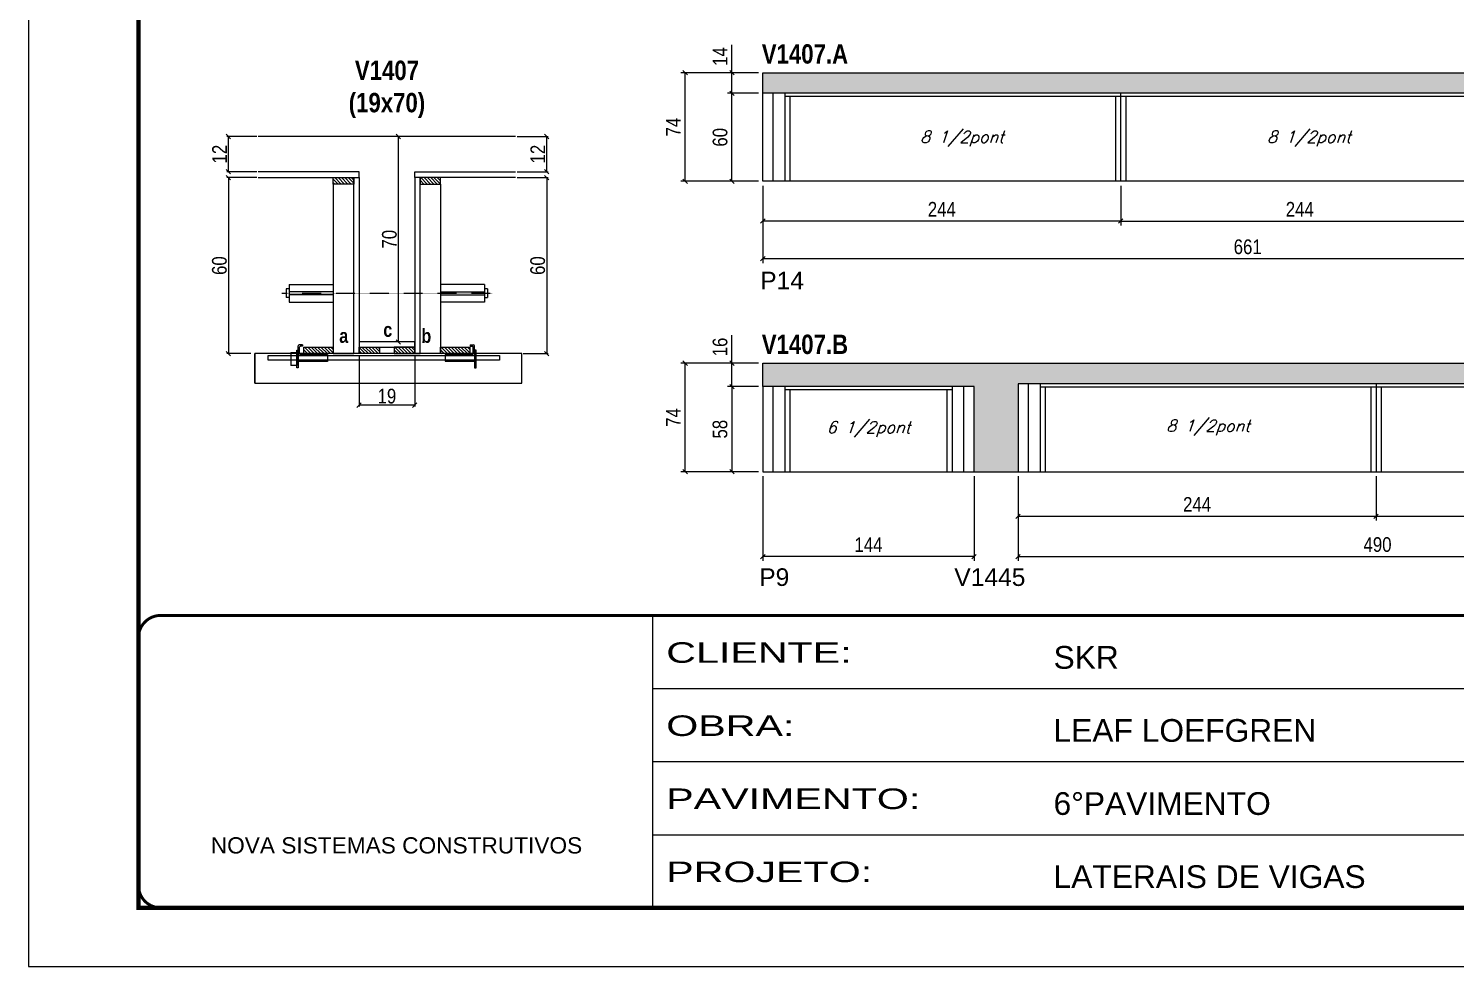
# Model space of a CAD drawing. Extents: x 3309 to 9563, y -2522 to 14608.
# Drawn here: x 6493 to 7466, y 11261 to 11900 of the extents above; entities that cross this region are included whole.
import ezdxf

# ---------------------------------------------------------------- set-up
doc = ezdxf.new("R2010")
doc.units = 0
for name, pattern in [('CONTINUO', [0]), ('DASHED', [0.75, 0.5, -0.25]), ('HIDDEN', [0.375, 0.25, -0.125])]:
    doc.linetypes.add(name, pattern=pattern)
for name, color, linetype in [('5', 5, 'Continuous'), ('barrote', 251, 'Continuous'), ('COTA', 241, 'Continuous'), ('detalhes', 4, 'Continuous'), ('NOMENCLATURA', 7, 'Continuous'), ('Painéis', 200, 'Continuous'), ('presilha', 1, 'Continuous'), ('SARR_2.2x10', 60, 'Continuous'), ('SARR_2.2x7', 40, 'Continuous'), ('SARR_3.5x7', 81, 'Continuous'), ('TENSOR', 3, 'Continuous'), ('texto', 7, 'Continuous')]:
    doc.layers.add(name, color=color, linetype=linetype)
for name, color, linetype, lineweight in [('CONCRETO', 251, 'Continuous', 25), ('Folhas', 255, 'Continuous', 9), ('SARRAFO DE PRESSAO', 251, 'DASHED', 9), ('SCO-___-LAJ', 2, 'Continuous', 0)]:
    doc.layers.add(name, color=color, linetype=linetype, lineweight=lineweight)
doc.styles.add('ARIAL', font='arial.ttf')
doc.styles.add('COTA TECNICA', font='techl___.ttf', dxfattribs={"height": 10})
doc.styles.add('COTA TECNICA 2X', font='techl___.ttf', dxfattribs={"height": 10})
doc.styles.add('Romans', font='romans.shx')
doc.styles.get("Standard").update_dxf_attribs({"font": 'arial.ttf'})
doc.styles.add('TECNICA', font='techb___.ttf', dxfattribs={"height": 10})
doc.styles.add('Tecnologia', font='')
doc.styles.get('Tecnologia').set_extended_font_data('Forgotten Futurist')
doc.dimstyles.new('PAINEL', dxfattribs={"dimtxt": 10, "dimasz": 3, "dimexe": 3, "dimexo": 3, "dimgap": 3, "dimtad": 1, "dimdec": 1, "dimzin": 12, "dimdsep": 46, "dimtxsty": 'COTA TECNICA', "dimblk1": 'OBLIQUE', "dimblk2": 'OBLIQUE', "dimsah": 1, "dimcen": 0.9, "dimclrd": 4, "dimclre": 4, "dimclrt": 240, "dimadec": 1, "dimazin": 3, "dimtfac": 1, "dimtdec": 1, "dimtmove": 0, "dimatfit": 3, "dimfxl": 1, "dimtolj": 1, "dimtzin": 12, "dimarcsym": 0})
doc.dimstyles.new('SECAO', dxfattribs={"dimscale": 0.333333, "dimtxt": 5, "dimasz": 9, "dimexe": 3, "dimexo": 3, "dimgap": 3, "dimtad": 1, "dimdec": 1, "dimlfac": 0.5, "dimzin": 12, "dimdsep": 46, "dimtxsty": 'COTA TECNICA 2X', "dimblk1": 'OBLIQUE', "dimblk2": 'OBLIQUE', "dimsah": 1, "dimcen": 0.9, "dimclrd": 4, "dimclre": 4, "dimclrt": 240, "dimadec": 1, "dimazin": 3, "dimtfac": 1, "dimtdec": 1, "dimtmove": 0, "dimatfit": 3, "dimfxl": 1, "dimtolj": 1, "dimtzin": 12, "dimarcsym": 0})
pattern_1 = [(135, (39953.6903, -111833.7995), (-1.122532015, -1.122532015), [])]

# ---------------------------------------------------------------- blocks, each defined once
blk = doc.blocks.new('9999999999')
at = {"color": 30, "linetype": 'CONTINUO'}
for p, q in [((98564.56, 34230.21), (98564.56, 34429.45)), ((98564.56, 34379.64), (99583.98, 34379.64)), ((98564.56, 34329.83), (99487.98, 34329.83)), ((98564.56, 34280.02), (99487.98, 34280.02))]:
    blk.add_line(p, q, dxfattribs=at)
at = {"color": 30, "linetype": 'CONTINUO', "const_width": 2}
blk.add_lwpolyline([(99583.98, 34230.21), (99583.98, 34414.45, 0.414214), (99568.98, 34429.45), (98228.98, 34429.45, 0.414214), (98213.98, 34414.45), (98213.98, 34245.21, 0.414214), (98228.98, 34230.21), (99583.98, 34230.21)], format="xyb", dxfattribs=at)
at = {"layer": 'Folhas'}
blk.add_lwpolyline([(98138.98, 34190.21), (99623.98, 34190.21), (99623.98, 35240.21), (98138.98, 35240.21)], close=True, dxfattribs=at)
at = {"layer": 'Folhas', "color": 30, "const_width": 3}
blk.add_lwpolyline([(98213.98, 34230.21), (99583.98, 34230.21), (99583.98, 35200.21), (98213.98, 35200.21)], close=True, dxfattribs=at)
at = {"color": 7, "linetype": 'Continuous', "ltscale": 5, "style": 'ARIAL'}
for s, height, p in [('SKR', 15.483, (98837.68, 34393.13)), ('LEAF LOEFGREN', 15.4829, (98837.68, 34343.32)), ('6°PAVIMENTO', 15.4829, (98837.68, 34293.51)), ('NOVA SISTEMAS CONSTRUTIVOS', 11.0592, (98263.19, 34267.21)), ('LATERAIS DE VIGAS', 15.4829, (98837.68, 34243.7))]:
    blk.add_text(s, height=height, dxfattribs=at).set_placement(p)
at = {"layer": 'Folhas', "color": 7, "style": 'Tecnologia', "width": 1.5}
for s, p in [('CLIENTE:', (98573.65, 34397.17)), ('OBRA:', (98573.65, 34347.31)), ('PAVIMENTO:', (98573.65, 34297.5)), ('PROJETO:', (98573.65, 34247.69))]:
    blk.add_text(s, height=14, dxfattribs=at).set_placement(p)
blk = doc.blocks.new('_Oblique')
at = {"color": 0, "linetype": 'ByBlock', "lineweight": -2}
blk.add_line((-0.5, -0.5), (0.5, 0.5), dxfattribs=at)
blk = doc.blocks.new('*D1832')
at = {"layer": 'COTA', "color": 4, "lineweight": -2, "transparency": 16777216}
for p, q in [((6718.15, 11677.37), (6718.15, 11642.28)), ((6756.15, 11677.37), (6756.15, 11642.28)), ((6756.15, 11643.28), (6718.15, 11643.28))]:
    blk.add_line(p, q, dxfattribs=at)
at = {"layer": 'Defpoints', "color": 0, "transparency": 16777216}
for p in [(6718.15, 11678.37), (6756.15, 11678.37), (6718.15, 11643.28)]:
    blk.add_point(p, dxfattribs=at)
at = {"layer": 'COTA', "color": 4, "lineweight": -2, "transparency": 16777216, "xscale": 3, "yscale": 3, "zscale": 3, "rotation": 180}
blk.add_blockref('_Oblique', (6718.15, 11643.28), dxfattribs=at)
at = {"layer": 'COTA', "color": 4, "lineweight": -2, "transparency": 16777216, "xscale": 3, "yscale": 3, "zscale": 3}
blk.add_blockref('_Oblique', (6756.15, 11643.28), dxfattribs=at)
at = {"layer": 'COTA', "color": 240, "transparency": 16777216, "insert": (6737.15, 11649.37), "char_height": 10, "attachment_point": 5, "style": 'COTA TECNICA 2X'}
blk.add_mtext('\\A1;19', dxfattribs=at)
blk = doc.blocks.new('PRESILHA METÁLICA 1')
at = {"layer": 'presilha'}
for p, q in [((6, 15.5), (7.5, 15.5)), ((6, -2.5), (6, 15.5)), ((7.5, 10.6), (7.5, 19.9)), ((7.5, 15.5), (7.5, -2.5)), ((12, 21), (8.6, 21)), ((9, 11.6), (9, 18.9)), ((12, 19.5), (9.6, 19.5)), ((12, 21), (12, 19.5)), ((0, 13), (6, 13)), ((0, 13), (0, 0)), ((6, 0), (0, 0)), ((6, 13), (6, 0)), ((37.5, 4.1), (7.5, 4.1)), ((37.5, 11), (9.6, 11)), ((37.5, 11), (37.5, 4.1)), ((7.5, -2.5), (6, -2.5))]:
    blk.add_line(p, q, dxfattribs=at)
for centre, radius, start, end in [((8.6, 19.9), 1.14, 90, 180), ((9.6, 18.9), 0.57, 90, 180), ((9.6, 11.6), 0.57, 180, 270)]:
    blk.add_arc(centre, radius, start, end, dxfattribs=at)
blk = doc.blocks.new('PRESILHA METÁLICA 2')
at = {"layer": 'presilha'}
for p, q in [((-5.2, 23.5), (-5.2, 22)), ((-5.2, 23.5), (-1.9, 23.5)), ((-5.2, 22), (-2.8, 22)), ((-2.2, 14.1), (-2.2, 21.4)), ((0.8, 18), (-0.8, 18)), ((-0.8, 18), (-0.8, 0)), ((-0.8, 14.6), (-0.8, 22.4)), ((0.8, 0), (0.8, 18)), ((-30.8, 13.5), (-30.8, 6.6)), ((-30.8, 13.5), (-2.8, 13.5)), ((-30.8, 6.6), (-0.8, 6.6)), ((-0.8, 0), (0.8, 0))]:
    blk.add_line(p, q, dxfattribs=at)
for centre, radius, start, end in [((-2.8, 21.4), 0.57, 0, 90), ((-1.9, 22.4), 1.14, 0, 90), ((-2.8, 14.1), 0.57, 270, 0)]:
    blk.add_arc(centre, radius, start, end, dxfattribs=at)
blk = doc.blocks.new('*D1833')
at = {"layer": 'COTA', "color": 4, "lineweight": -2, "transparency": 16777216}
for p, q in [((6648.45, 11798.37), (6628.1, 11798.37)), ((6629.1, 11798.37), (6629.1, 11678.37)), ((6644.34, 11678.37), (6628.1, 11678.37))]:
    blk.add_line(p, q, dxfattribs=at)
at = {"layer": 'Defpoints', "color": 0, "transparency": 16777216}
for p in [(6649.45, 11798.37), (6629.1, 11678.37), (6645.34, 11678.37)]:
    blk.add_point(p, dxfattribs=at)
at = {"layer": 'COTA', "color": 4, "lineweight": -2, "transparency": 16777216, "xscale": 3, "yscale": 3, "zscale": 3}
for p, rotation in [((6629.1, 11798.37), 90), ((6629.1, 11678.37), 270)]:
    blk.add_blockref('_Oblique', p, dxfattribs=dict(at, rotation=rotation))
at = {"layer": 'COTA', "color": 240, "transparency": 16777216, "insert": (6623, 11738.37), "char_height": 10, "attachment_point": 5, "rotation": 90, "style": 'COTA TECNICA 2X'}
blk.add_mtext('\\A1;60', dxfattribs=at)
blk = doc.blocks.new('*D1834')
at = {"layer": 'COTA', "color": 4, "lineweight": -2, "transparency": 16777216}
for p, q in [((6825.85, 11798.37), (6847.07, 11798.37)), ((6846.07, 11798.37), (6846.07, 11678.37)), ((6829.96, 11678.37), (6847.07, 11678.37))]:
    blk.add_line(p, q, dxfattribs=at)
at = {"layer": 'Defpoints', "color": 0, "transparency": 16777216}
for p in [(6824.85, 11798.37), (6828.96, 11678.37), (6846.07, 11678.37)]:
    blk.add_point(p, dxfattribs=at)
at = {"layer": 'COTA', "color": 4, "lineweight": -2, "transparency": 16777216, "xscale": 3, "yscale": 3, "zscale": 3}
for p, rotation in [((6846.07, 11798.37), 90), ((6846.07, 11678.37), 270)]:
    blk.add_blockref('_Oblique', p, dxfattribs=dict(at, rotation=rotation))
at = {"layer": 'COTA', "color": 240, "transparency": 16777216, "insert": (6839.97, 11738.37), "char_height": 10, "attachment_point": 5, "rotation": 90, "style": 'COTA TECNICA 2X'}
blk.add_mtext('\\A1;60', dxfattribs=at)
blk = doc.blocks.new('*D1835')
at = {"layer": 'COTA', "color": 4, "lineweight": -2, "transparency": 16777216}
for p, q in [((6755.15, 11826.37), (6743.98, 11826.37)), ((6744.98, 11686.37), (6744.98, 11826.37)), ((6755.15, 11686.37), (6743.98, 11686.37))]:
    blk.add_line(p, q, dxfattribs=at)
at = {"layer": 'Defpoints', "color": 0, "transparency": 16777216}
for p in [(6744.98, 11826.37), (6756.15, 11826.37), (6756.15, 11686.37)]:
    blk.add_point(p, dxfattribs=at)
at = {"layer": 'COTA', "color": 4, "lineweight": -2, "transparency": 16777216, "xscale": 3, "yscale": 3, "zscale": 3}
for p, rotation in [((6744.98, 11826.37), 90), ((6744.98, 11686.37), 270)]:
    blk.add_blockref('_Oblique', p, dxfattribs=dict(at, rotation=rotation))
at = {"layer": 'COTA', "color": 240, "transparency": 16777216, "insert": (6738.87, 11756.37), "char_height": 10, "attachment_point": 5, "rotation": 90, "style": 'COTA TECNICA 2X'}
blk.add_mtext('\\A1;70', dxfattribs=at)
blk = doc.blocks.new('*D1836')
at = {"layer": 'COTA', "color": 4, "lineweight": -2, "transparency": 16777216}
for p, q in [((6825.85, 11826.37), (6847.07, 11826.37)), ((6846.07, 11802.37), (6846.07, 11826.37)), ((6825.85, 11802.37), (6847.07, 11802.37))]:
    blk.add_line(p, q, dxfattribs=at)
at = {"layer": 'Defpoints', "color": 0, "transparency": 16777216}
for p in [(6824.85, 11826.37), (6846.07, 11826.37), (6824.85, 11802.37)]:
    blk.add_point(p, dxfattribs=at)
at = {"layer": 'COTA', "color": 4, "lineweight": -2, "transparency": 16777216, "xscale": 3, "yscale": 3, "zscale": 3}
for p, rotation in [((6846.07, 11826.37), 90), ((6846.07, 11802.37), 270)]:
    blk.add_blockref('_Oblique', p, dxfattribs=dict(at, rotation=rotation))
at = {"layer": 'COTA', "color": 240, "transparency": 16777216, "insert": (6840.01, 11814.37), "char_height": 10, "attachment_point": 5, "rotation": 90, "style": 'COTA TECNICA 2X'}
blk.add_mtext('\\A1;12', dxfattribs=at)
blk = doc.blocks.new('*D1837')
at = {"layer": 'COTA', "color": 4, "lineweight": -2, "transparency": 16777216}
for p, q in [((6648.45, 11826.37), (6628.1, 11826.37)), ((6629.1, 11802.37), (6629.1, 11826.37)), ((6648.45, 11802.37), (6628.1, 11802.37))]:
    blk.add_line(p, q, dxfattribs=at)
at = {"layer": 'Defpoints', "color": 0, "transparency": 16777216}
for p in [(6629.1, 11826.37), (6649.45, 11826.37), (6649.45, 11802.37)]:
    blk.add_point(p, dxfattribs=at)
at = {"layer": 'COTA', "color": 4, "lineweight": -2, "transparency": 16777216, "xscale": 3, "yscale": 3, "zscale": 3}
for p, rotation in [((6629.1, 11826.37), 90), ((6629.1, 11802.37), 270)]:
    blk.add_blockref('_Oblique', p, dxfattribs=dict(at, rotation=rotation))
at = {"layer": 'COTA', "color": 240, "transparency": 16777216, "insert": (6623.05, 11814.37), "char_height": 10, "attachment_point": 5, "rotation": 90, "style": 'COTA TECNICA 2X'}
blk.add_mtext('\\A1;12', dxfattribs=at)
blk = doc.blocks.new('*D1838')
at = {"layer": 'COTA', "color": 4, "linetype": 'ByBlock', "lineweight": -2, "transparency": 16777216}
for p, q in [((6993.4, 11792.82), (6993.4, 11765.7)), ((7237.4, 11792.82), (7237.4, 11765.7)), ((7237.4, 11768.7), (6993.4, 11768.7))]:
    blk.add_line(p, q, dxfattribs=at)
at = {"layer": 'Defpoints', "color": 0, "linetype": 'ByBlock', "transparency": 16777216}
for p in [(6993.4, 11795.82), (7237.4, 11795.82), (6993.4, 11768.7)]:
    blk.add_point(p, dxfattribs=at)
at = {"layer": 'COTA', "color": 4, "linetype": 'ByBlock', "lineweight": -2, "transparency": 16777216, "xscale": 3, "yscale": 3, "zscale": 3, "rotation": 180}
blk.add_blockref('_Oblique', (6993.4, 11768.7), dxfattribs=at)
at = {"layer": 'COTA', "color": 4, "linetype": 'ByBlock', "lineweight": -2, "transparency": 16777216, "xscale": 3, "yscale": 3, "zscale": 3}
blk.add_blockref('_Oblique', (7237.4, 11768.7), dxfattribs=at)
at = {"layer": 'COTA', "color": 240, "linetype": 'ByBlock', "transparency": 16777216, "insert": (7115.4, 11776.77), "char_height": 10, "attachment_point": 5, "style": 'COTA TECNICA'}
blk.add_mtext('\\A1;244', dxfattribs=at)
blk = doc.blocks.new('*D1839')
at = {"layer": 'COTA', "color": 4, "lineweight": -2, "transparency": 16777216}
for p, q in [((7237.4, 11792.82), (7237.4, 11765.7)), ((7481.4, 11792.82), (7481.4, 11765.7)), ((7237.4, 11768.7), (7481.4, 11768.7))]:
    blk.add_line(p, q, dxfattribs=at)
at = {"layer": 'Defpoints', "color": 0, "transparency": 16777216}
for p in [(7237.4, 11795.82, 0), (7481.4, 11795.82, 0), (7481.4, 11768.7)]:
    blk.add_point(p, dxfattribs=at)
at = {"layer": 'COTA', "color": 4, "lineweight": -2, "transparency": 16777216, "xscale": 3, "yscale": 3, "zscale": 3, "rotation": 180}
blk.add_blockref('_Oblique', (7237.4, 11768.7), dxfattribs=at)
at = {"layer": 'COTA', "color": 4, "lineweight": -2, "transparency": 16777216, "xscale": 3, "yscale": 3, "zscale": 3}
blk.add_blockref('_Oblique', (7481.4, 11768.7), dxfattribs=at)
at = {"layer": 'COTA', "color": 240, "transparency": 16777216, "insert": (7359.4, 11776.77), "char_height": 10, "attachment_point": 5, "style": 'COTA TECNICA'}
blk.add_mtext('\\A1;244', dxfattribs=at)
blk = doc.blocks.new('*D1841')
at = {"layer": 'COTA', "color": 4, "lineweight": -2, "transparency": 16777216}
for p, q in [((6993.4, 11792.82), (6993.4, 11740.04)), ((7654.4, 11792.82), (7654.4, 11740.04)), ((7654.4, 11743.04), (6993.4, 11743.04))]:
    blk.add_line(p, q, dxfattribs=at)
at = {"layer": 'Defpoints', "color": 0, "transparency": 16777216}
for p in [(6993.4, 11795.82, 0), (7654.4, 11795.82, 0), (6993.4, 11743.04)]:
    blk.add_point(p, dxfattribs=at)
at = {"layer": 'COTA', "color": 4, "lineweight": -2, "transparency": 16777216, "xscale": 3, "yscale": 3, "zscale": 3, "rotation": 180}
blk.add_blockref('_Oblique', (6993.4, 11743.04), dxfattribs=at)
at = {"layer": 'COTA', "color": 4, "lineweight": -2, "transparency": 16777216, "xscale": 3, "yscale": 3, "zscale": 3}
blk.add_blockref('_Oblique', (7654.4, 11743.04), dxfattribs=at)
at = {"layer": 'COTA', "color": 240, "transparency": 16777216, "insert": (7323.9, 11751.14), "char_height": 10, "attachment_point": 5, "style": 'COTA TECNICA'}
blk.add_mtext('\\A1;661', dxfattribs=at)
blk = doc.blocks.new('*D1842')
at = {"layer": 'COTA', "color": 4, "lineweight": -2, "transparency": 16777216}
for p, q in [((6990.4, 11855.82), (6969.38, 11855.82)), ((6972.38, 11795.82), (6972.38, 11855.82)), ((6990.4, 11795.82), (6969.38, 11795.82))]:
    blk.add_line(p, q, dxfattribs=at)
at = {"layer": 'Defpoints', "color": 0, "transparency": 16777216}
for p in [(6972.38, 11855.82), (6993.4, 11855.82), (6993.4, 11795.82)]:
    blk.add_point(p, dxfattribs=at)
at = {"layer": 'COTA', "color": 4, "lineweight": -2, "transparency": 16777216, "xscale": 3, "yscale": 3, "zscale": 3}
for p, rotation in [((6972.38, 11855.82), 90), ((6972.38, 11795.82), 270)]:
    blk.add_blockref('_Oblique', p, dxfattribs=dict(at, rotation=rotation))
at = {"layer": 'COTA', "color": 240, "transparency": 16777216, "insert": (6964.28, 11825.82), "char_height": 10, "attachment_point": 5, "rotation": 90, "style": 'COTA TECNICA'}
blk.add_mtext('\\A1;60', dxfattribs=at)
blk = doc.blocks.new('*D1843')
at = {"layer": 'COTA', "color": 4, "lineweight": -2, "transparency": 16777216}
for p, q in [((6972.38, 11869.82), (6972.38, 11888.94)), ((6990.4, 11869.82), (6969.38, 11869.82)), ((6972.38, 11855.82), (6972.38, 11869.82)), ((6990.4, 11855.82), (6969.38, 11855.82))]:
    blk.add_line(p, q, dxfattribs=at)
at = {"layer": 'Defpoints', "color": 0, "transparency": 16777216}
for p in [(6972.38, 11869.82), (6993.4, 11869.82), (6993.4, 11855.82)]:
    blk.add_point(p, dxfattribs=at)
at = {"layer": 'COTA', "color": 4, "lineweight": -2, "transparency": 16777216, "xscale": 3, "yscale": 3, "zscale": 3}
for p, rotation in [((6972.38, 11869.82), 90), ((6972.38, 11855.82), 270)]:
    blk.add_blockref('_Oblique', p, dxfattribs=dict(at, rotation=rotation))
at = {"layer": 'COTA', "color": 240, "transparency": 16777216, "insert": (6964.31, 11880.88), "char_height": 10, "attachment_point": 5, "rotation": 90, "style": 'COTA TECNICA'}
blk.add_mtext('\\A1;14', dxfattribs=at)
blk = doc.blocks.new('*D1844')
at = {"layer": 'COTA', "color": 4, "lineweight": -2, "transparency": 16777216}
for p, q in [((6990.4, 11869.82), (6937.47, 11869.82)), ((6940.47, 11795.82), (6940.47, 11869.82)), ((6990.4, 11795.82), (6937.47, 11795.82))]:
    blk.add_line(p, q, dxfattribs=at)
at = {"layer": 'Defpoints', "color": 0, "transparency": 16777216}
for p in [(6940.47, 11869.82), (6993.4, 11869.82), (6993.4, 11795.82)]:
    blk.add_point(p, dxfattribs=at)
at = {"layer": 'COTA', "color": 4, "lineweight": -2, "transparency": 16777216, "xscale": 3, "yscale": 3, "zscale": 3}
for p, rotation in [((6940.47, 11869.82), 90), ((6940.47, 11795.82), 270)]:
    blk.add_blockref('_Oblique', p, dxfattribs=dict(at, rotation=rotation))
at = {"layer": 'COTA', "color": 240, "transparency": 16777216, "insert": (6932.4, 11832.82), "char_height": 10, "attachment_point": 5, "rotation": 90, "style": 'COTA TECNICA'}
blk.add_mtext('\\A1;74', dxfattribs=at)
blk = doc.blocks.new('*D1845')
at = {"layer": 'COTA', "color": 4, "lineweight": -2, "transparency": 16777216}
for p, q in [((6993.4, 11594.89), (6993.4, 11537.08)), ((7137.4, 11594.89), (7137.4, 11537.08)), ((7137.4, 11540.08), (6993.4, 11540.08))]:
    blk.add_line(p, q, dxfattribs=at)
at = {"layer": 'Defpoints', "color": 0, "transparency": 16777216}
for p in [(6993.4, 11597.89), (7137.4, 11597.89), (6993.4, 11540.08)]:
    blk.add_point(p, dxfattribs=at)
at = {"layer": 'COTA', "color": 4, "lineweight": -2, "transparency": 16777216, "xscale": 3, "yscale": 3, "zscale": 3, "rotation": 180}
blk.add_blockref('_Oblique', (6993.4, 11540.08), dxfattribs=at)
at = {"layer": 'COTA', "color": 4, "lineweight": -2, "transparency": 16777216, "xscale": 3, "yscale": 3, "zscale": 3}
blk.add_blockref('_Oblique', (7137.4, 11540.08), dxfattribs=at)
at = {"layer": 'COTA', "color": 240, "transparency": 16777216, "insert": (7065.4, 11548.15), "char_height": 10, "attachment_point": 5, "style": 'COTA TECNICA'}
blk.add_mtext('\\A1;144', dxfattribs=at)
blk = doc.blocks.new('*D1846')
at = {"layer": 'COTA', "color": 4, "lineweight": -2, "transparency": 16777216}
for p, q in [((6990.4, 11655.89), (6969.38, 11655.89)), ((6972.38, 11655.89), (6972.38, 11597.89)), ((6990.4, 11597.89), (6969.38, 11597.89))]:
    blk.add_line(p, q, dxfattribs=at)
at = {"layer": 'Defpoints', "color": 0, "transparency": 16777216}
for p in [(6993.4, 11655.89, 0), (6972.38, 11597.89), (6993.4, 11597.89, 0)]:
    blk.add_point(p, dxfattribs=at)
at = {"layer": 'COTA', "color": 4, "lineweight": -2, "transparency": 16777216, "xscale": 3, "yscale": 3, "zscale": 3}
for p, rotation in [((6972.38, 11655.89), 90), ((6972.38, 11597.89), 270)]:
    blk.add_blockref('_Oblique', p, dxfattribs=dict(at, rotation=rotation))
at = {"layer": 'COTA', "color": 240, "transparency": 16777216, "insert": (6964.25, 11626.89), "char_height": 10, "attachment_point": 5, "rotation": 90, "style": 'COTA TECNICA'}
blk.add_mtext('\\A1;58', dxfattribs=at)
blk = doc.blocks.new('*D1847')
at = {"layer": 'COTA', "color": 4, "lineweight": -2, "transparency": 16777216}
for p, q in [((6972.38, 11671.89), (6972.38, 11690.9)), ((6990.4, 11671.89), (6969.38, 11671.89)), ((6972.38, 11655.89), (6972.38, 11671.89)), ((6990.4, 11655.89), (6969.38, 11655.89))]:
    blk.add_line(p, q, dxfattribs=at)
at = {"layer": 'Defpoints', "color": 0, "transparency": 16777216}
for p in [(6972.38, 11671.89), (6993.4, 11671.89, 0), (6993.4, 11655.89, 0)]:
    blk.add_point(p, dxfattribs=at)
at = {"layer": 'COTA', "color": 4, "lineweight": -2, "transparency": 16777216, "xscale": 3, "yscale": 3, "zscale": 3}
for p, rotation in [((6972.38, 11671.89), 90), ((6972.38, 11655.89), 270)]:
    blk.add_blockref('_Oblique', p, dxfattribs=dict(at, rotation=rotation))
at = {"layer": 'COTA', "color": 240, "transparency": 16777216, "insert": (6964.28, 11682.9), "char_height": 10, "attachment_point": 5, "rotation": 90, "style": 'COTA TECNICA'}
blk.add_mtext('\\A1;16', dxfattribs=at)
blk = doc.blocks.new('*D1848')
at = {"layer": 'COTA', "color": 4, "lineweight": -2, "transparency": 16777216}
for p, q in [((6990.4, 11671.89), (6937.47, 11671.89)), ((6940.47, 11597.89), (6940.47, 11671.89)), ((6990.4, 11597.89), (6937.47, 11597.89))]:
    blk.add_line(p, q, dxfattribs=at)
at = {"layer": 'Defpoints', "color": 0, "transparency": 16777216}
for p in [(6940.47, 11671.89), (6993.4, 11671.89, 0), (6993.4, 11597.89, 0)]:
    blk.add_point(p, dxfattribs=at)
at = {"layer": 'COTA', "color": 4, "lineweight": -2, "transparency": 16777216, "xscale": 3, "yscale": 3, "zscale": 3}
for p, rotation in [((6940.47, 11671.89), 90), ((6940.47, 11597.89), 270)]:
    blk.add_blockref('_Oblique', p, dxfattribs=dict(at, rotation=rotation))
at = {"layer": 'COTA', "color": 240, "transparency": 16777216, "insert": (6932.4, 11634.89), "char_height": 10, "attachment_point": 5, "rotation": 90, "style": 'COTA TECNICA'}
blk.add_mtext('\\A1;74', dxfattribs=at)
blk = doc.blocks.new('*D1849')
at = {"layer": 'COTA', "color": 4, "lineweight": -2, "transparency": 16777216}
for p, q in [((7167.4, 11594.89), (7167.4, 11537.08)), ((7657.4, 11594.89), (7657.4, 11537.08)), ((7167.4, 11540.08), (7657.4, 11540.08))]:
    blk.add_line(p, q, dxfattribs=at)
at = {"layer": 'Defpoints', "color": 0, "transparency": 16777216}
for p in [(7167.4, 11597.89), (7657.4, 11597.89), (7657.4, 11540.08)]:
    blk.add_point(p, dxfattribs=at)
at = {"layer": 'COTA', "color": 4, "lineweight": -2, "transparency": 16777216, "xscale": 3, "yscale": 3, "zscale": 3, "rotation": 180}
blk.add_blockref('_Oblique', (7167.4, 11540.08), dxfattribs=at)
at = {"layer": 'COTA', "color": 4, "lineweight": -2, "transparency": 16777216, "xscale": 3, "yscale": 3, "zscale": 3}
blk.add_blockref('_Oblique', (7657.4, 11540.08), dxfattribs=at)
at = {"layer": 'COTA', "color": 240, "transparency": 16777216, "insert": (7412.4, 11548.21), "char_height": 10, "attachment_point": 5, "style": 'COTA TECNICA'}
blk.add_mtext('\\A1;490', dxfattribs=at)
blk = doc.blocks.new('*D1850')
at = {"layer": 'COTA', "color": 4, "lineweight": -2, "transparency": 16777216}
for p, q in [((7167.4, 11594.89), (7167.4, 11564.55)), ((7411.4, 11594.89), (7411.4, 11564.55)), ((7167.4, 11567.55), (7411.4, 11567.55))]:
    blk.add_line(p, q, dxfattribs=at)
at = {"layer": 'Defpoints', "color": 0, "transparency": 16777216}
for p in [(7167.4, 11597.89), (7411.4, 11597.89), (7411.4, 11567.55)]:
    blk.add_point(p, dxfattribs=at)
at = {"layer": 'COTA', "color": 4, "lineweight": -2, "transparency": 16777216, "xscale": 3, "yscale": 3, "zscale": 3, "rotation": 180}
blk.add_blockref('_Oblique', (7167.4, 11567.55), dxfattribs=at)
at = {"layer": 'COTA', "color": 4, "lineweight": -2, "transparency": 16777216, "xscale": 3, "yscale": 3, "zscale": 3}
blk.add_blockref('_Oblique', (7411.4, 11567.55), dxfattribs=at)
at = {"layer": 'COTA', "color": 240, "transparency": 16777216, "insert": (7289.4, 11575.63), "char_height": 10, "attachment_point": 5, "style": 'COTA TECNICA'}
blk.add_mtext('\\A1;244', dxfattribs=at)
blk = doc.blocks.new('*D1851')
at = {"layer": 'COTA', "color": 4, "lineweight": -2, "transparency": 16777216}
for p, q in [((7411.4, 11594.89), (7411.4, 11564.55)), ((7657.4, 11594.89), (7657.4, 11564.55)), ((7411.4, 11567.55), (7657.4, 11567.55))]:
    blk.add_line(p, q, dxfattribs=at)
at = {"layer": 'Defpoints', "color": 0, "transparency": 16777216}
for p in [(7411.4, 11597.89), (7657.4, 11597.89), (7657.4, 11567.55)]:
    blk.add_point(p, dxfattribs=at)
at = {"layer": 'COTA', "color": 4, "lineweight": -2, "transparency": 16777216, "xscale": 3, "yscale": 3, "zscale": 3, "rotation": 180}
blk.add_blockref('_Oblique', (7411.4, 11567.55), dxfattribs=at)
at = {"layer": 'COTA', "color": 4, "lineweight": -2, "transparency": 16777216, "xscale": 3, "yscale": 3, "zscale": 3}
blk.add_blockref('_Oblique', (7657.4, 11567.55), dxfattribs=at)
at = {"layer": 'COTA', "color": 240, "transparency": 16777216, "insert": (7534.4, 11575.66), "char_height": 10, "attachment_point": 5, "style": 'COTA TECNICA'}
blk.add_mtext('\\A1;246', dxfattribs=at)

msp = doc.modelspace()

# ---------------------------------------------------------------- hatches: boundary and pattern name
at = {"layer": 'COTA'}
h = msp.add_hatch(dxfattribs=at)
h.set_pattern_fill('AR-CONC', color=256, scale=0.03)
h.set_pattern_definition([(50, (1591.882, 812.417), (5.46554, -0.4781726), [0.5715, -6.2865]), (355, (1591.882, 812.417), (-1.0573026, 5.7317054), [0.4572, -5.0292175]), (100.451445, (1592.337, 812.3773), (4.4082374, 5.2535326), [0.4857003, -5.3427073]), (46.1842, (1591.882, 813.941), (8.1323712, -1.26127), [0.85725, -9.42975]), (96.63556, (1592.5595, 813.836), (7.122124, 7.4227837), [0.7285507, -8.014068]), (351.18415, (1591.882, 813.941), (7.122124, 7.422784), [0.685799, -7.543792]), (21, (1592.644, 813.56), (4.5484317, -3.067956), [0.5715, -6.2865]), (326, (1592.644, 813.56), (1.8540609, 5.525639), [0.4572, -5.0292]), (71.451445, (1593.023, 813.3045), (6.4024926, 2.457683), [0.4857003, -5.3426981]), (37.5, (1591.8818, 812.4171), (0.0926581, 2.53665117), [0, -4.96824, 0, -5.1054, 0, -5.04825]), (7.5, (1591.8818, 812.417), (2.0045899, 3.00541724), [0, -2.91084, 0, -4.85394, 0, -1.92405]), (327.5, (1590.1825, 812.4171), (4.06771786, -0.17186232), [0, -1.905, 0, -5.9436, 0, -7.8867]), (317.5, (1589.4205, 812.417), (4.4438754, 0.7627947), [0, -2.4765, 0, -3.94716, 0, -5.6007])])
h.paths.add_polyline_path([(6993.4, 11869.82), (6993.4, 11855.82), (7654.4, 11855.82), (7654.4, 11869.82)])
h = msp.add_hatch(dxfattribs=at)
h.set_pattern_fill('AR-CONC', color=256, scale=0.03)
h.set_pattern_definition([(50, (1591.882, 840.755), (5.46554, -0.4781726), [0.5715, -6.2865]), (355, (1591.882, 840.755), (-1.0573026, 5.7317054), [0.4572, -5.0292175]), (100.451445, (1592.337, 840.7153), (4.4082374, 5.2535326), [0.4857003, -5.3427073]), (46.1842, (1591.882, 842.279), (8.1323712, -1.26127), [0.85725, -9.42975]), (96.63556, (1592.5595, 842.174), (7.122124, 7.4227837), [0.7285507, -8.014068]), (351.18415, (1591.882, 842.279), (7.122124, 7.422784), [0.685799, -7.543792]), (21, (1592.644, 841.898), (4.5484317, -3.067956), [0.5715, -6.2865]), (326, (1592.644, 841.898), (1.8540609, 5.525639), [0.4572, -5.0292]), (71.451445, (1593.023, 841.6424), (6.4024926, 2.457683), [0.4857003, -5.3426981]), (37.5, (1591.8818, 840.7551), (0.0926581, 2.53665117), [0, -4.96824, 0, -5.1054, 0, -5.04825]), (7.5, (1591.8818, 840.755), (2.0045899, 3.00541724), [0, -2.91084, 0, -4.85394, 0, -1.92405]), (327.5, (1590.1825, 840.7551), (4.06771786, -0.17186232), [0, -1.905, 0, -5.9436, 0, -7.8867]), (317.5, (1589.4205, 840.755), (4.4438754, 0.7627947), [0, -2.4765, 0, -3.94716, 0, -5.6007])])
h.paths.add_polyline_path([(7137.4, 11597.89), (7167.4, 11597.89), (7167.4, 11657.89), (7657.4, 11657.89), (7657.4, 11671.89), (6993.4, 11671.89), (6993.4, 11655.89), (7137.4, 11655.89)])
at = {"layer": 'SARR_2.2x10'}
h = msp.add_hatch(dxfattribs=at)
h.set_pattern_fill('ANSI31', color=256, scale=0.5, angle=90)
h.set_pattern_definition([(135, (39874.0903, -111833.7995), (-1.122532015, -1.122532015), [])])
h.paths.add_polyline_path([(6680.55, 11682.77), (6680.55, 11678.37), (6700.55, 11678.37), (6700.55, 11682.77)])
h = msp.add_hatch(dxfattribs=at)
h.set_pattern_fill('ANSI31', color=256, scale=0.5, angle=90)
h.set_pattern_definition([(135, (39967.2903, -111833.7995), (-1.122532015, -1.122532015), [])])
h.paths.add_polyline_path([(6773.75, 11682.77), (6773.75, 11678.37), (6793.75, 11678.37), (6793.75, 11682.77)])
at = {"layer": 'SARR_2.2x7'}
h = msp.add_hatch(dxfattribs=at)
h.set_pattern_fill('ANSI31', color=256, scale=0.5, angle=90)
h.set_pattern_definition([(135, (39888.0903, -111718.1995), (-1.122532015, -1.122532015), [])])
h.paths.add_polyline_path([(6714.55, 11798.37), (6714.55, 11793.97), (6700.55, 11793.97), (6700.55, 11798.37)])
h = msp.add_hatch(dxfattribs=at)
h.set_pattern_fill('ANSI31', color=256, scale=0.5, angle=90)
h.set_pattern_definition([(135, (39868.0903, -111718.1995), (-1.122532015, -1.122532015), [])])
h.paths.add_polyline_path([(6759.75, 11798.37), (6759.75, 11793.97), (6773.75, 11793.97), (6773.75, 11798.37)])
h = msp.add_hatch(dxfattribs=at)
h.set_pattern_fill('ANSI31', color=256, scale=0.5, angle=90)
h.set_pattern_definition(pattern_1)
h.paths.add_polyline_path([(6732.15, 11678.37), (6732.15, 11682.77), (6718.15, 11682.77), (6718.15, 11678.37)])
h = msp.add_hatch(dxfattribs=at)
h.set_pattern_fill('ANSI31', color=256, scale=0.5, angle=90)
h.set_pattern_definition(pattern_1)
h.paths.add_polyline_path([(6742.15, 11682.77), (6742.15, 11678.37), (6756.15, 11678.37), (6756.15, 11682.77)])

# ---------------------------------------------------------------- linework, layer by layer
at = {"ltscale": 3}
for p, q in [((6668.55, 11722.54), (6668.55, 11716.54)), ((6670.55, 11722.54), (6668.55, 11722.54)), ((6670.55, 11725.54), (6670.55, 11713.54)), ((6670.55, 11725.54), (6700.55, 11725.54)), ((6700.55, 11720.54), (6670.55, 11720.54)), ((6803.75, 11725.54), (6773.75, 11725.54)), ((6773.75, 11720.54), (6803.75, 11720.54)), ((6803.75, 11725.54), (6803.75, 11713.54)), ((6805.75, 11722.54), (6803.75, 11722.54)), ((6805.75, 11722.54), (6805.75, 11716.54)), ((6670.55, 11716.54), (6668.55, 11716.54)), ((6700.55, 11718.54), (6670.55, 11718.54)), ((6670.55, 11713.54), (6700.55, 11713.54)), ((6773.75, 11718.54), (6803.75, 11718.54)), ((6803.75, 11713.54), (6773.75, 11713.54)), ((6803.75, 11716.54), (6805.75, 11716.54))]:
    msp.add_line(p, q, dxfattribs=at)
at = {"layer": 'barrote'}
msp.add_lwpolyline([(6647.1, 11658.37), (6829.01, 11658.37), (6829.01, 11678.37), (6647.1, 11678.37)], close=True, dxfattribs=at)
at = {"layer": 'CONCRETO', "linetype": 'Continuous'}
msp.add_line((6824.85, 11826.37), (6649.45, 11826.37), dxfattribs=at)
at = {"layer": 'COTA'}
for p, q in [((6993.4, 11855.82), (6993.4, 11869.82)), ((6993.4, 11869.82), (7654.4, 11869.82)), ((6993.4, 11655.89, 0), (6993.4, 11671.89, 0)), ((6993.4, 11671.89, 0), (7657.4, 11671.89, 0)), ((7137.4, 11597.89, 0), (7167.4, 11597.89, 0))]:
    msp.add_line(p, q, dxfattribs=at)
at = {"layer": 'detalhes', "color": 250}
msp.add_line((6647.1, 11658.37), (6647.1, 11678.37), dxfattribs=at)
at = {"layer": 'Painéis', "linetype": 'ByBlock'}
for p, q in [((7654.4, 11855.82), (6993.4, 11855.82)), ((6993.4, 11795.82), (6993.4, 11855.82)), ((7237.4, 11795.82), (7237.4, 11855.82)), ((7654.4, 11795.82), (6993.4, 11795.82)), ((7137.4, 11655.89, 0), (6993.4, 11655.89, 0)), ((6993.4, 11655.89, 0), (6993.4, 11597.89, 0)), ((7137.4, 11597.89, 0), (7137.4, 11655.89, 0)), ((7657.4, 11657.89, 0), (7167.4, 11657.89, 0)), ((7167.4, 11657.89, 0), (7167.4, 11597.89, 0)), ((7411.4, 11657.89, 0), (7411.4, 11597.89, 0)), ((6993.4, 11597.89, 0), (7137.4, 11597.89, 0)), ((7167.4, 11597.89, 0), (7657.4, 11597.89, 0))]:
    msp.add_line(p, q, dxfattribs=at)
at = {"layer": 'Painéis', "linetype": 'Continuous', "elevation": 0}
for points in [[(6649.45, 11798.37), (6718.15, 11798.37), (6718.15, 11802.37), (6649.45, 11802.37)], [(6824.85, 11798.37), (6756.15, 11798.37), (6756.15, 11802.37), (6824.85, 11802.37)]]:
    msp.add_lwpolyline(points, dxfattribs=at)
at = {"layer": 'Painéis', "linetype": 'Continuous'}
for points in [[(6714.55, 11678.37), (6714.55, 11798.37), (6718.15, 11798.37), (6718.15, 11678.37)], [(6759.75, 11678.37), (6759.75, 11798.37), (6756.15, 11798.37), (6756.15, 11678.37)], [(6756.15, 11686.37), (6718.15, 11686.37), (6718.15, 11682.77), (6756.15, 11682.77)]]:
    msp.add_lwpolyline(points, close=True, dxfattribs=at)
at = {"layer": 'SARR_2.2x10'}
for points in [[(6680.55, 11682.77), (6700.55, 11682.77), (6700.55, 11678.37), (6680.55, 11678.37)], [(6773.75, 11682.77), (6793.75, 11682.77), (6793.75, 11678.37), (6773.75, 11678.37)]]:
    msp.add_lwpolyline(points, close=True, dxfattribs=at)
at = {"layer": 'SARR_2.2x7', "linetype": 'Continuous'}
for p, q in [((7000.4, 11795.82), (7000.4, 11855.82)), ((7237.4, 11853.62), (7008.4, 11853.62)), ((7481.4, 11853.62), (7237.4, 11853.62)), ((7000.4, 11597.89, 0), (7000.4, 11655.89, 0)), ((7122.4, 11653.69, 0), (7008.4, 11653.69, 0)), ((7130.4, 11597.89, 0), (7130.4, 11655.89, 0)), ((7174.4, 11597.89, 0), (7174.4, 11657.89, 0)), ((7182.4, 11655.69, 0), (7411.4, 11655.69, 0)), ((7411.4, 11655.69, 0), (7640.4, 11655.69, 0))]:
    msp.add_line(p, q, dxfattribs=at)
at = {"layer": 'SARR_2.2x7', "elevation": 0}
for points in [[(6700.55, 11798.37), (6714.55, 11798.37), (6714.55, 11793.97), (6700.55, 11793.97)], [(6773.75, 11798.37), (6759.75, 11798.37), (6759.75, 11793.97), (6773.75, 11793.97)]]:
    msp.add_lwpolyline(points, close=True, dxfattribs=at)
at = {"layer": 'SARR_2.2x7'}
for points in [[(6718.15, 11682.77), (6732.15, 11682.77), (6732.15, 11678.37), (6718.15, 11678.37)], [(6756.15, 11682.77), (6742.15, 11682.77), (6742.15, 11678.37), (6756.15, 11678.37)]]:
    msp.add_lwpolyline(points, close=True, dxfattribs=at)
at = {"layer": 'SARR_3.5x7'}
for p, q in [((7008.4, 11855.82), (7008.4, 11795.82)), ((7011.9, 11853.62), (7011.9, 11795.82)), ((7233.9, 11853.62), (7233.9, 11795.82)), ((7240.9, 11853.62), (7240.9, 11795.82)), ((7008.4, 11655.89, 0), (7008.4, 11597.89, 0)), ((7011.9, 11653.69, 0), (7011.9, 11597.89, 0)), ((7118.9, 11653.69, 0), (7118.9, 11597.89, 0)), ((7122.4, 11655.89, 0), (7122.4, 11597.89, 0)), ((7182.4, 11657.89, 0), (7182.4, 11597.89, 0)), ((7185.9, 11655.69, 0), (7185.9, 11597.89, 0)), ((7407.9, 11655.69, 0), (7407.9, 11597.89, 0)), ((7414.9, 11655.69, 0), (7414.9, 11597.89, 0))]:
    msp.add_line(p, q, dxfattribs=at)
for points in [[(6714.55, 11793.97), (6700.55, 11793.97), (6700.55, 11678.37), (6714.55, 11678.37)], [(6759.75, 11793.97), (6773.75, 11793.97), (6773.75, 11678.37), (6759.75, 11678.37)]]:
    msp.add_lwpolyline(points, close=True, dxfattribs=at)
at = {"layer": 'SCO-___-LAJ', "color": 1}
msp.add_lwpolyline([(6656.1, 11677.04), (6813.93, 11677.04), (6813.93, 11673.84), (6656.1, 11673.84)], close=True, dxfattribs=at)
at = {"layer": 'TENSOR', "linetype": 'HIDDEN', "ltscale": 0.5}
msp.add_line((6665.55, 11719.54), (6809.05, 11719.54), dxfattribs=at)

# ---------------------------------------------------------------- block references
at = {"layer": 'presilha', "xscale": 0.6666666666666666, "yscale": 0.6666666666666666, "zscale": 0.6666666666666666}
for name, p in [('PRESILHA METÁLICA 1', (6671.68, 11670.4)), ('PRESILHA METÁLICA 2', (6797.43, 11668.74))]:
    msp.add_blockref(name, p, dxfattribs=at)
at = {"layer": 'SARRAFO DE PRESSAO', "color": 6, "linetype": 'ByBlock'}
msp.add_blockref('9999999999', (-91646.11, -22929.5), dxfattribs=at)

# ---------------------------------------------------------------- texts
at = {"layer": '5', "linetype": 'Continuous'}
for s, p in [('P14', (6991.61, 11722.2)), ('P9', (6990.94, 11520.06, 0)), ('V1445', (7123.91, 11520.06, 0))]:
    msp.add_text(s, height=12, rotation=0.00004, dxfattribs=at).set_placement(p)
at = {"layer": 'detalhes', "style": 'TECNICA'}
for s, p in [('a', (6704.68, 11685.73)), ('c', (6734.7, 11689.84)), ('b', (6760.65, 11685.72))]:
    msp.add_text(s, height=9.6, dxfattribs=at).set_placement(p)
at = {"layer": 'NOMENCLATURA', "style": 'TECNICA'}
for s, p in [('V1407.A', (6992.68, 11876.06)), ('V1407.B', (6992.68, 11678.13, 0))]:
    msp.add_text(s, height=13.2, dxfattribs=at).set_placement(p)
at = {"layer": 'NOMENCLATURA', "insert": (6737.18, 11878.07), "char_height": 13.2, "attachment_point": 2, "style": 'TECNICA'}
msp.add_mtext_dynamic_manual_height_columns('V1407\\P(19x70)', width=300.2766, gutter_width=1, heights=[0], dxfattribs=at)
at = {"layer": 'texto', "color": 2, "char_height": 8, "attachment_point": 5, "style": 'Romans'}
for s, insert in [('{\\Q19;\\C256;8 1/2pont}', (7129.15, 11824.82)), ('{\\Q19;\\C256;8 1/2pont}', (7365.65, 11824.82)), ('{\\Q19;\\C256;6 1/2pont}', (7065.4, 11626.89, 0)), ('{\\Q19;\\C256;8 1/2pont}', (7296.9, 11627.89, 0))]:
    msp.add_mtext(s, dxfattribs=dict(at, insert=insert))

# ---------------------------------------------------------------- dimensions: what is measured, and where the dimension line sits
at = {"layer": 'COTA'}
for base, p1, p2, angle, dimstyle, picture, middle in [((6972.38, 11869.82), (6993.4, 11855.82), (6993.4, 11869.82), 90, 'PAINEL', '*D1843', (6964.31, 11880.88)), ((6940.47, 11869.82), (6993.4, 11795.82), (6993.4, 11869.82), 90, 'PAINEL', '*D1844', (6932.4, 11832.82)), ((6972.38, 11855.82), (6993.4, 11795.82), (6993.4, 11855.82), 90, 'PAINEL', '*D1842', (6964.28, 11825.82)), ((6629.1, 11826.37), (6649.45, 11802.37), (6649.45, 11826.37), 90, 'SECAO', '*D1837', (6623.05, 11814.37)), ((6846.07, 11826.37), (6824.85, 11802.37), (6824.85, 11826.37), 90, 'SECAO', '*D1836', (6840.01, 11814.37)), ((6629.1, 11678.37, 0), (6649.45, 11798.37), (6645.34, 11678.37, 0), 90, 'SECAO', '*D1833', (6623, 11738.37, 0)), ((6846.07, 11678.37, 0), (6824.85, 11798.37), (6828.96, 11678.37, 0), 90, 'SECAO', '*D1834', (6839.97, 11738.37, 0)), ((6972.38, 11671.89), (6993.4, 11655.89, 0), (6993.4, 11671.89, 0), 90, 'PAINEL', '*D1847', (6964.28, 11682.9)), ((6940.47, 11671.89), (6993.4, 11597.89, 0), (6993.4, 11671.89, 0), 90, 'PAINEL', '*D1848', (6932.4, 11634.89)), ((6972.38, 11597.89), (6993.4, 11655.89, 0), (6993.4, 11597.89, 0), 90, 'PAINEL', '*D1846', (6964.25, 11626.89)), ((6993.4, 11540.08, 0), (7137.4, 11597.89, 0), (6993.4, 11597.89, 0), 180, 'PAINEL', '*D1845', (7065.4, 11548.15, 0)), ((7657.4, 11540.08, 0), (7167.4, 11597.89, 0), (7657.4, 11597.89, 0), 180, 'PAINEL', '*D1849', (7412.4, 11548.21, 0))]:
    dim = msp.add_linear_dim(base=base, p1=p1, p2=p2, angle=angle, dimstyle=dimstyle, dxfattribs=at)
    dim.commit()
    dim.dimension.update_dxf_attribs({"geometry": picture, "text_midpoint": middle})
for base, p1, p2, angle, picture, middle in [((6744.98, 11826.37), (6756.15, 11686.37), (6756.15, 11826.37), 90, '*D1835', (6744.98, 11756.37)), ((6718.15, 11643.28), (6756.15, 11678.37), (6718.15, 11678.37), 180, '*D1832', (6737.15, 11643.28))]:
    dim = msp.add_linear_dim(base=base, p1=p1, p2=p2, angle=angle, dimstyle='SECAO', dxfattribs=at)
    dim.commit()
    dim.dimension.update_dxf_attribs({"geometry": picture, "text_midpoint": middle, "dimtype": 160})
at = {"layer": 'COTA', "linetype": 'ByBlock'}
dim = msp.add_linear_dim(base=(6993.4, 11768.7), p1=(7237.4, 11795.82), p2=(6993.4, 11795.82), angle=180, dimstyle='PAINEL', override={"dimtmove": 1}, dxfattribs=at)
dim.commit()
dim.dimension.update_dxf_attribs({"geometry": '*D1838', "text_midpoint": (7115.4, 11776.77)})
at = {"layer": 'COTA'}
for base, p1, p2, picture, middle in [((6993.4, 11743.04, 0), (7654.4, 11795.82), (6993.4, 11795.82), '*D1841', (7323.9, 11751.14, 0)), ((7481.4, 11768.7, 0), (7237.4, 11795.82), (7481.4, 11795.82), '*D1839', (7359.4, 11776.77, 0)), ((7411.4, 11567.55, 0), (7167.4, 11597.89, 0), (7411.4, 11597.89, 0), '*D1850', (7289.4, 11575.63, 0))]:
    dim = msp.add_linear_dim(base=base, p1=p1, p2=p2, dimstyle='PAINEL', dxfattribs=at)
    dim.commit()
    dim.dimension.update_dxf_attribs({"geometry": picture, "text_midpoint": middle})
dim = msp.add_linear_dim(base=(7657.4, 11567.55, 0), p1=(7411.4, 11597.89, 0), p2=(7657.4, 11597.89, 0), dimstyle='PAINEL', override={"dimtmove": 1}, dxfattribs=at)
dim.commit()
dim.dimension.update_dxf_attribs({"geometry": '*D1851', "text_midpoint": (7534.4, 11575.66, 0)})

doc.saveas('drawing.dxf')
